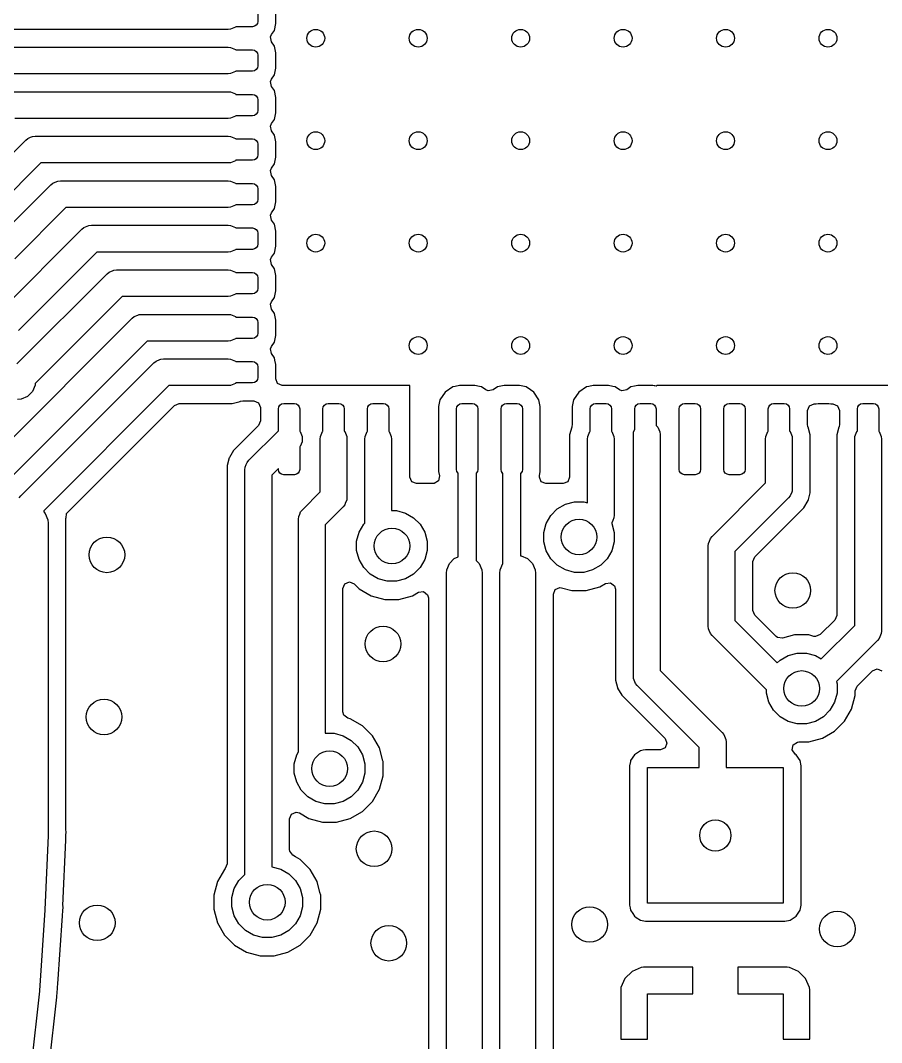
# Model space of a CAD drawing. Extents: x 2.36 to 5.14, y -5.39 to -2.61.
# Drawn here: x 3.3831 to 3.7636, y -4.4439 to -3.9921 of the extents above; entities that cross this region are included whole.
import ezdxf

# ---------------------------------------------------------------- set-up
doc = ezdxf.new("R2010")
doc.units = 0
doc.header["$MEASUREMENT"] = 0
doc.layers.add('BLACK', color=7, linetype='CONTINUOUS')

msp = doc.modelspace()

# ---------------------------------------------------------------- linework, layer by layer
at = {"layer": 'BLACK', "linetype": 'CONTINUOUS'}
for p, q in [((3.48798, -3.9878), (3.48798, -3.99252)), ((3.49588, -3.99353), (3.49588, -3.98679)), ((3.4878, -3.99342), (3.48729, -3.99419)), ((3.48798, -3.99252), (3.4878, -3.99342)), ((3.49528, -3.99652), (3.49588, -3.99353)), ((3.4748, -3.99606), (3.36717, -3.99606)), ((3.47596, -3.99595), (3.4748, -3.99606)), ((3.47808, -3.99507), (3.47596, -3.99595)), ((3.47827, -3.99488), (3.47808, -3.99507)), ((3.48562, -3.99488), (3.47827, -3.99488)), ((3.48653, -3.9947), (3.48562, -3.99488)), ((3.48729, -3.99419), (3.48653, -3.9947)), ((3.49404, -3.99838), (3.49528, -3.99652)), ((3.49361, -3.99943), (3.49404, -3.99838)), ((3.49404, -4.00162), (3.49361, -3.99943)), ((3.49528, -4.00348), (3.49404, -4.00162)), ((3.36716, -4.00394), (3.4748, -4.00394)), ((3.4748, -4.00394), (3.47596, -4.00405)), ((3.47596, -4.00405), (3.47808, -4.00493)), ((3.47808, -4.00493), (3.47827, -4.00512)), ((3.47827, -4.00512), (3.48562, -4.00512)), ((3.48562, -4.00512), (3.48653, -4.0053)), ((3.48653, -4.0053), (3.48729, -4.00581)), ((3.48729, -4.00581), (3.4878, -4.00658)), ((3.4878, -4.00658), (3.48798, -4.00748)), ((3.49588, -4.00647), (3.49528, -4.00348)), ((3.49588, -4.01321), (3.49588, -4.00647)), ((3.48798, -4.00748), (3.48798, -4.0122)), ((3.4748, -4.01575), (3.3696, -4.01575)), ((3.47596, -4.01563), (3.4748, -4.01575)), ((3.47808, -4.01475), (3.47596, -4.01563)), ((3.47827, -4.01457), (3.47808, -4.01475)), ((3.48562, -4.01457), (3.47827, -4.01457)), ((3.48653, -4.01439), (3.48562, -4.01457)), ((3.48729, -4.01388), (3.48653, -4.01439)), ((3.4878, -4.01311), (3.48729, -4.01388)), ((3.48798, -4.0122), (3.4878, -4.01311)), ((3.49404, -4.01807), (3.49528, -4.01621)), ((3.49528, -4.01621), (3.49588, -4.01321)), ((3.49361, -4.01912), (3.49404, -4.01807)), ((3.49404, -4.0213), (3.49361, -4.01912)), ((3.3781, -4.02362), (3.4748, -4.02362)), ((3.4748, -4.02362), (3.47596, -4.02374)), ((3.47596, -4.02374), (3.47808, -4.02462)), ((3.47808, -4.02462), (3.47827, -4.0248)), ((3.47827, -4.0248), (3.48562, -4.0248)), ((3.48562, -4.0248), (3.48653, -4.02498)), ((3.48653, -4.02498), (3.48729, -4.0255)), ((3.49528, -4.02316), (3.49404, -4.0213)), ((3.49588, -4.02616), (3.49528, -4.02316)), ((3.48729, -4.0255), (3.4878, -4.02626)), ((3.4878, -4.02626), (3.48798, -4.02717)), ((3.48798, -4.02717), (3.48798, -4.03189)), ((3.49588, -4.0329), (3.49588, -4.02616)), ((3.47808, -4.03444), (3.47596, -4.03532)), ((3.47827, -4.03425), (3.47808, -4.03444)), ((3.48562, -4.03425), (3.47827, -4.03425)), ((3.48653, -4.03407), (3.48562, -4.03425)), ((3.48729, -4.03356), (3.48653, -4.03407)), ((3.4878, -4.03279), (3.48729, -4.03356)), ((3.48798, -4.03189), (3.4878, -4.03279)), ((3.49528, -4.03589), (3.49588, -4.0329)), ((3.4748, -4.03543), (3.38054, -4.03543)), ((3.47596, -4.03532), (3.4748, -4.03543)), ((3.49361, -4.0388), (3.49404, -4.03775)), ((3.49404, -4.04099), (3.49361, -4.0388)), ((3.49404, -4.03775), (3.49528, -4.03589)), ((3.38755, -4.04379), (3.38844, -4.04342)), ((3.38844, -4.04342), (3.38959, -4.04331)), ((3.38959, -4.04331), (3.4748, -4.04331)), ((3.4748, -4.04331), (3.47596, -4.04342)), ((3.47596, -4.04342), (3.47808, -4.0443)), ((3.49528, -4.04285), (3.49404, -4.04099)), ((3.49588, -4.04584), (3.49528, -4.04285)), ((3.36513, -4.06531), (3.38541, -4.04504)), ((3.38541, -4.04504), (3.38631, -4.0443)), ((3.38631, -4.0443), (3.38755, -4.04379)), ((3.47808, -4.0443), (3.47827, -4.04449)), ((3.47827, -4.04449), (3.48562, -4.04449)), ((3.48562, -4.04449), (3.48653, -4.04467)), ((3.48653, -4.04467), (3.48729, -4.04518)), ((3.48729, -4.04518), (3.4878, -4.04595)), ((3.4878, -4.04595), (3.48798, -4.04685)), ((3.48798, -4.04685), (3.48798, -4.05157)), ((3.49588, -4.05258), (3.49588, -4.04584)), ((3.4878, -4.05248), (3.48729, -4.05325)), ((3.48798, -4.05157), (3.4878, -4.05248)), ((3.39203, -4.05512), (3.37333, -4.07382)), ((3.4748, -4.05512), (3.39203, -4.05512)), ((3.47596, -4.055), (3.4748, -4.05512)), ((3.47808, -4.05412), (3.47596, -4.055)), ((3.47827, -4.05394), (3.47808, -4.05412)), ((3.48562, -4.05394), (3.47827, -4.05394)), ((3.48653, -4.05376), (3.48562, -4.05394)), ((3.48729, -4.05325), (3.48653, -4.05376)), ((3.49404, -4.05744), (3.49528, -4.05558)), ((3.49528, -4.05558), (3.49588, -4.05258)), ((3.49361, -4.05849), (3.49404, -4.05744)), ((3.49404, -4.06067), (3.49361, -4.05849)), ((3.49528, -4.06253), (3.49404, -4.06067)), ((3.37231, -4.08894), (3.39653, -4.06472)), ((3.39653, -4.06472), (3.39742, -4.06399)), ((3.39742, -4.06399), (3.39914, -4.06327)), ((3.39914, -4.06327), (3.39955, -4.06311)), ((3.39955, -4.06311), (3.4007, -4.06299)), ((3.4007, -4.06299), (3.4748, -4.06299)), ((3.4748, -4.06299), (3.47596, -4.06311)), ((3.47596, -4.06311), (3.47808, -4.06399)), ((3.47808, -4.06399), (3.47827, -4.06417)), ((3.47827, -4.06417), (3.48562, -4.06417)), ((3.48562, -4.06417), (3.48653, -4.06435)), ((3.48653, -4.06435), (3.48729, -4.06487)), ((3.48729, -4.06487), (3.4878, -4.06563)), ((3.4878, -4.06563), (3.48798, -4.06654)), ((3.49588, -4.06553), (3.49528, -4.06253)), ((3.49588, -4.07227), (3.49588, -4.06553)), ((3.48798, -4.06654), (3.48798, -4.07126)), ((3.40315, -4.0748), (3.38051, -4.09744)), ((3.4748, -4.0748), (3.40315, -4.0748)), ((3.47596, -4.07469), (3.4748, -4.0748)), ((3.47808, -4.07381), (3.47596, -4.07469)), ((3.47827, -4.07362), (3.47808, -4.07381)), ((3.48562, -4.07362), (3.47827, -4.07362)), ((3.48653, -4.07344), (3.48562, -4.07362)), ((3.48729, -4.07293), (3.48653, -4.07344)), ((3.4878, -4.07216), (3.48729, -4.07293)), ((3.48798, -4.07126), (3.4878, -4.07216)), ((3.49528, -4.07526), (3.49588, -4.07227)), ((3.49361, -4.07817), (3.49404, -4.07712)), ((3.49404, -4.08036), (3.49361, -4.07817)), ((3.49404, -4.07712), (3.49528, -4.07526)), ((3.41024, -4.08441), (3.41114, -4.08367)), ((3.41114, -4.08367), (3.41247, -4.08312)), ((3.41247, -4.08312), (3.41327, -4.08279)), ((3.41327, -4.08279), (3.41442, -4.08268)), ((3.41442, -4.08268), (3.4748, -4.08268)), ((3.4748, -4.08268), (3.47596, -4.08279)), ((3.47596, -4.08279), (3.47808, -4.08367)), ((3.47808, -4.08367), (3.47827, -4.08386)), ((3.47827, -4.08386), (3.48562, -4.08386)), ((3.48562, -4.08386), (3.48653, -4.08404)), ((3.48653, -4.08404), (3.48729, -4.08455)), ((3.49528, -4.08222), (3.49404, -4.08036)), ((3.49588, -4.08521), (3.49528, -4.08222)), ((3.37433, -4.12031), (3.41024, -4.08441)), ((3.48729, -4.08455), (3.4878, -4.08532)), ((3.4878, -4.08532), (3.48798, -4.08622)), ((3.48798, -4.08622), (3.48798, -4.09094)), ((3.49588, -4.09195), (3.49588, -4.08521)), ((3.48653, -4.09313), (3.48562, -4.09331)), ((3.48729, -4.09262), (3.48653, -4.09313)), ((3.4878, -4.09185), (3.48729, -4.09262)), ((3.48798, -4.09094), (3.4878, -4.09185)), ((3.49528, -4.09495), (3.49588, -4.09195)), ((3.41686, -4.09449), (3.38213, -4.12922)), ((3.4748, -4.09449), (3.41686, -4.09449)), ((3.47596, -4.09437), (3.4748, -4.09449)), ((3.47808, -4.09349), (3.47596, -4.09437)), ((3.47827, -4.09331), (3.47808, -4.09349)), ((3.48562, -4.09331), (3.47827, -4.09331)), ((3.49361, -4.09786), (3.49404, -4.09681)), ((3.49404, -4.09681), (3.49528, -4.09495)), ((3.49404, -4.10004), (3.49361, -4.09786)), ((3.49528, -4.1019), (3.49404, -4.10004)), ((3.49588, -4.1049), (3.49528, -4.1019)), ((3.38151, -4.14394), (3.42136, -4.10409)), ((3.42136, -4.10409), (3.42225, -4.10336)), ((3.42225, -4.10336), (3.42407, -4.1026)), ((3.42407, -4.1026), (3.42438, -4.10248)), ((3.42438, -4.10248), (3.42553, -4.10236)), ((3.42553, -4.10236), (3.4748, -4.10236)), ((3.4748, -4.10236), (3.47596, -4.10248)), ((3.47596, -4.10248), (3.47808, -4.10336)), ((3.47808, -4.10336), (3.47827, -4.10354)), ((3.47827, -4.10354), (3.48562, -4.10354)), ((3.48562, -4.10354), (3.48653, -4.10372)), ((3.48653, -4.10372), (3.48729, -4.10424)), ((3.48729, -4.10424), (3.4878, -4.105)), ((3.4878, -4.105), (3.48798, -4.10591)), ((3.48798, -4.10591), (3.48798, -4.11063)), ((3.49588, -4.11164), (3.49588, -4.1049)), ((3.48798, -4.11063), (3.4878, -4.11153)), ((3.42798, -4.11417), (3.38951, -4.15264)), ((3.4748, -4.11417), (3.42798, -4.11417)), ((3.47596, -4.11406), (3.4748, -4.11417)), ((3.47808, -4.11318), (3.47596, -4.11406)), ((3.47827, -4.11299), (3.47808, -4.11318)), ((3.48562, -4.11299), (3.47827, -4.11299)), ((3.48653, -4.11281), (3.48562, -4.11299)), ((3.48729, -4.1123), (3.48653, -4.11281)), ((3.4878, -4.11153), (3.48729, -4.1123)), ((3.49404, -4.11649), (3.49528, -4.11463)), ((3.49528, -4.11463), (3.49588, -4.11164)), ((3.49361, -4.11754), (3.49404, -4.11649)), ((3.49404, -4.11973), (3.49361, -4.11754)), ((3.49528, -4.12159), (3.49404, -4.11973)), ((3.35961, -4.19664), (3.43247, -4.12378)), ((3.43247, -4.12378), (3.43337, -4.12304)), ((3.43337, -4.12304), (3.43492, -4.1224)), ((3.43492, -4.1224), (3.4355, -4.12216)), ((3.4355, -4.12216), (3.43665, -4.12205)), ((3.43665, -4.12205), (3.4748, -4.12205)), ((3.4748, -4.12205), (3.47596, -4.12216)), ((3.47596, -4.12216), (3.47808, -4.12304)), ((3.47808, -4.12304), (3.47827, -4.12323)), ((3.47827, -4.12323), (3.48562, -4.12323)), ((3.48562, -4.12323), (3.48653, -4.12341)), ((3.48653, -4.12341), (3.48729, -4.12392)), ((3.48729, -4.12392), (3.4878, -4.12469)), ((3.4878, -4.12469), (3.48798, -4.12559)), ((3.49588, -4.12458), (3.49528, -4.12159)), ((3.49588, -4.13132), (3.49588, -4.12458)), ((3.48798, -4.12559), (3.48798, -4.13031)), ((3.43909, -4.13386), (3.36969, -4.20326)), ((3.4748, -4.13386), (3.43909, -4.13386)), ((3.47596, -4.13374), (3.4748, -4.13386)), ((3.47808, -4.13286), (3.47596, -4.13374)), ((3.47827, -4.13268), (3.47808, -4.13286)), ((3.48562, -4.13268), (3.47827, -4.13268)), ((3.48653, -4.1325), (3.48562, -4.13268)), ((3.48729, -4.13199), (3.48653, -4.1325)), ((3.4878, -4.13122), (3.48729, -4.13199)), ((3.48798, -4.13031), (3.4878, -4.13122)), ((3.49528, -4.13432), (3.49588, -4.13132)), ((3.49361, -4.13723), (3.49404, -4.13618)), ((3.49404, -4.13941), (3.49361, -4.13723)), ((3.49404, -4.13618), (3.49528, -4.13432)), ((3.44208, -4.14346), (3.44298, -4.14273)), ((3.44298, -4.14273), (3.44469, -4.14202)), ((3.44469, -4.14202), (3.44511, -4.14185)), ((3.44511, -4.14185), (3.44626, -4.14173)), ((3.44626, -4.14173), (3.4748, -4.14173)), ((3.4748, -4.14173), (3.47596, -4.14185)), ((3.47596, -4.14185), (3.47808, -4.14273)), ((3.47808, -4.14273), (3.47827, -4.14291)), ((3.47827, -4.14291), (3.48562, -4.14291)), ((3.48562, -4.14291), (3.48653, -4.14309)), ((3.49528, -4.14127), (3.49404, -4.13941)), ((3.49549, -4.14231), (3.49528, -4.14127)), ((3.49588, -4.14427), (3.49549, -4.14231)), ((3.38324, -4.20231), (3.44208, -4.14346)), ((3.48653, -4.14309), (3.48729, -4.14361)), ((3.48729, -4.14361), (3.4878, -4.14437)), ((3.4878, -4.14437), (3.48798, -4.14528)), ((3.48798, -4.14528), (3.48798, -4.15)), ((3.49588, -4.15061), (3.49588, -4.14427)), ((3.48729, -4.15167), (3.48653, -4.15218)), ((3.4878, -4.1509), (3.48729, -4.15167)), ((3.48798, -4.15), (3.4878, -4.1509)), ((3.49673, -4.15267), (3.49588, -4.15061)), ((3.38834, -4.15619), (3.38616, -4.15836)), ((3.38951, -4.15335), (3.38834, -4.15619)), ((3.38951, -4.15264), (3.38951, -4.15335)), ((3.44871, -4.15354), (3.39332, -4.20893)), ((3.4748, -4.15354), (3.44871, -4.15354)), ((3.47596, -4.15343), (3.4748, -4.15354)), ((3.47808, -4.15255), (3.47596, -4.15343)), ((3.47827, -4.15236), (3.47808, -4.15255)), ((3.48562, -4.15236), (3.47827, -4.15236)), ((3.48653, -4.15218), (3.48562, -4.15236)), ((3.49879, -4.15352), (3.49673, -4.15267)), ((3.50514, -4.15352), (3.49879, -4.15352)), ((3.50519, -4.15353), (3.50514, -4.15352)), ((3.50514, -4.15352), (3.50514, -4.15352)), ((3.50548, -4.15354), (3.50519, -4.15353)), ((3.51773, -4.15354), (3.50548, -4.15354)), ((3.51802, -4.15353), (3.51773, -4.15354)), ((3.51808, -4.15352), (3.51802, -4.15353)), ((3.52482, -4.15352), (3.51808, -4.15352)), ((3.51808, -4.15352), (3.51808, -4.15352)), ((3.52488, -4.15353), (3.52482, -4.15352)), ((3.52482, -4.15352), (3.52482, -4.15352)), ((3.52516, -4.15354), (3.52488, -4.15353)), ((3.53742, -4.15354), (3.52516, -4.15354)), ((3.5377, -4.15353), (3.53742, -4.15354)), ((3.53776, -4.15352), (3.5377, -4.15353)), ((3.54451, -4.15352), (3.53776, -4.15352)), ((3.53776, -4.15352), (3.53776, -4.15352)), ((3.54456, -4.15353), (3.54451, -4.15352)), ((3.54451, -4.15352), (3.54451, -4.15352)), ((3.54485, -4.15354), (3.54456, -4.15353)), ((3.55512, -4.15354), (3.54485, -4.15354)), ((3.55512, -4.19394), (3.55512, -4.15354)), ((3.57075, -4.15639), (3.56848, -4.15978)), ((3.57414, -4.15412), (3.57075, -4.15639)), ((3.57075, -4.15639), (3.57075, -4.15639)), ((3.57514, -4.15392), (3.57414, -4.15412)), ((3.57713, -4.15352), (3.57514, -4.15392)), ((3.58388, -4.15352), (3.57713, -4.15352)), ((3.58587, -4.15392), (3.58388, -4.15352)), ((3.58687, -4.15412), (3.58587, -4.15392)), ((3.58873, -4.15536), (3.58687, -4.15412)), ((3.58978, -4.1558), (3.58873, -4.15536)), ((3.59197, -4.15536), (3.58978, -4.1558)), ((3.59383, -4.15412), (3.59197, -4.15536)), ((3.59532, -4.15382), (3.59383, -4.15412)), ((3.59682, -4.15352), (3.59532, -4.15382)), ((3.60356, -4.15352), (3.59682, -4.15352)), ((3.60655, -4.15412), (3.60356, -4.15352)), ((3.60841, -4.15536), (3.60655, -4.15412)), ((3.60995, -4.15639), (3.60841, -4.15536)), ((3.61221, -4.15978), (3.60995, -4.15639)), ((3.6298, -4.15639), (3.62754, -4.15978)), ((3.6332, -4.15412), (3.6298, -4.15639)), ((3.6298, -4.15639), (3.6298, -4.15639)), ((3.63419, -4.15392), (3.6332, -4.15412)), ((3.63619, -4.15352), (3.63419, -4.15392)), ((3.64293, -4.15352), (3.63619, -4.15352)), ((3.64493, -4.15392), (3.64293, -4.15352)), ((3.64592, -4.15412), (3.64493, -4.15392)), ((3.64778, -4.15536), (3.64592, -4.15412)), ((3.64883, -4.1558), (3.64778, -4.15536)), ((3.65102, -4.15536), (3.64883, -4.1558)), ((3.65288, -4.15412), (3.65102, -4.15536)), ((3.65438, -4.15382), (3.65288, -4.15412)), ((3.65587, -4.15352), (3.65438, -4.15382)), ((3.66262, -4.15352), (3.65587, -4.15352)), ((3.66316, -4.15363), (3.66262, -4.15352)), ((3.66339, -4.15368), (3.66316, -4.15363)), ((3.66396, -4.15373), (3.66339, -4.15368)), ((3.66442, -4.15354), (3.66396, -4.15373)), ((3.67521, -4.15354), (3.66442, -4.15354)), ((3.6755, -4.15353), (3.67521, -4.15354)), ((3.67556, -4.15352), (3.6755, -4.15353)), ((3.6823, -4.15352), (3.67556, -4.15352)), ((3.67556, -4.15352), (3.67556, -4.15352)), ((3.68236, -4.15353), (3.6823, -4.15352)), ((3.6823, -4.15352), (3.6823, -4.15352)), ((3.68264, -4.15354), (3.68236, -4.15353)), ((3.6949, -4.15354), (3.68264, -4.15354)), ((3.69518, -4.15353), (3.6949, -4.15354)), ((3.69524, -4.15352), (3.69518, -4.15353)), ((3.70199, -4.15352), (3.69524, -4.15352)), ((3.69524, -4.15352), (3.69524, -4.15352)), ((3.70204, -4.15353), (3.70199, -4.15352)), ((3.70199, -4.15352), (3.70199, -4.15352)), ((3.70233, -4.15354), (3.70204, -4.15353)), ((3.71458, -4.15354), (3.70233, -4.15354)), ((3.71487, -4.15353), (3.71458, -4.15354)), ((3.71493, -4.15352), (3.71487, -4.15353)), ((3.72167, -4.15352), (3.71493, -4.15352)), ((3.71493, -4.15352), (3.71493, -4.15352)), ((3.72173, -4.15353), (3.72167, -4.15352)), ((3.72167, -4.15352), (3.72167, -4.15352)), ((3.72201, -4.15354), (3.72173, -4.15353)), ((3.73427, -4.15354), (3.72201, -4.15354)), ((3.73455, -4.15353), (3.73427, -4.15354)), ((3.73461, -4.15352), (3.73455, -4.15353)), ((3.74136, -4.15352), (3.73461, -4.15352)), ((3.73461, -4.15352), (3.73461, -4.15352)), ((3.74141, -4.15353), (3.74136, -4.15352)), ((3.74136, -4.15352), (3.74136, -4.15352)), ((3.7417, -4.15354), (3.74141, -4.15353)), ((3.75395, -4.15354), (3.7417, -4.15354)), ((3.75424, -4.15353), (3.75395, -4.15354)), ((3.7543, -4.15352), (3.75424, -4.15353)), ((3.76104, -4.15352), (3.7543, -4.15352)), ((3.7543, -4.15352), (3.7543, -4.15352)), ((3.7611, -4.15353), (3.76104, -4.15352)), ((3.76104, -4.15352), (3.76104, -4.15352)), ((3.76138, -4.15354), (3.7611, -4.15353)), ((3.77364, -4.15354), (3.76138, -4.15354)), ((3.38333, -4.15953), (3.38179, -4.15969)), ((3.38616, -4.15836), (3.38333, -4.15953)), ((3.47662, -4.16144), (3.48013, -4.1605)), ((3.48013, -4.1605), (3.48018, -4.16048)), ((3.48013, -4.1605), (3.48013, -4.1605)), ((3.48018, -4.16048), (3.48027, -4.16046)), ((3.48027, -4.16046), (3.48031, -4.16045)), ((3.48031, -4.16045), (3.48129, -4.16026)), ((3.48031, -4.16045), (3.48031, -4.16045)), ((3.48129, -4.16026), (3.48623, -4.16026)), ((3.48623, -4.16026), (3.48829, -4.16111)), ((3.56848, -4.15978), (3.56789, -4.16277)), ((3.61281, -4.16277), (3.61221, -4.15978)), ((3.62754, -4.15978), (3.62694, -4.16277)), ((3.40393, -4.20948), (3.45112, -4.16229)), ((3.45112, -4.16229), (3.45318, -4.16144)), ((3.45318, -4.16144), (3.47662, -4.16144)), ((3.47662, -4.16144), (3.47662, -4.16144)), ((3.48829, -4.16111), (3.48915, -4.16317)), ((3.48915, -4.16317), (3.48915, -4.16906)), ((3.49704, -4.16378), (3.49722, -4.16288)), ((3.49704, -4.17354), (3.49704, -4.16378)), ((3.49722, -4.16288), (3.49773, -4.16211)), ((3.49773, -4.16211), (3.4985, -4.1616)), ((3.4985, -4.1616), (3.4994, -4.16142)), ((3.4994, -4.16142), (3.50413, -4.16142)), ((3.50413, -4.16142), (3.50503, -4.1616)), ((3.50503, -4.1616), (3.5058, -4.16211)), ((3.5058, -4.16211), (3.50631, -4.16288)), ((3.50631, -4.16288), (3.50649, -4.16378)), ((3.50649, -4.16378), (3.50649, -4.1737)), ((3.51672, -4.16378), (3.5169, -4.16288)), ((3.51672, -4.1737), (3.51672, -4.16378)), ((3.5169, -4.16288), (3.51742, -4.16211)), ((3.51742, -4.16211), (3.51818, -4.1616)), ((3.51818, -4.1616), (3.51909, -4.16142)), ((3.51909, -4.16142), (3.52381, -4.16142)), ((3.52381, -4.16142), (3.52472, -4.1616)), ((3.52472, -4.1616), (3.52548, -4.16211)), ((3.52548, -4.16211), (3.52599, -4.16288)), ((3.52599, -4.16288), (3.52617, -4.16378)), ((3.52617, -4.16378), (3.52617, -4.1737)), ((3.53641, -4.16378), (3.53659, -4.16288)), ((3.53641, -4.1737), (3.53641, -4.16378)), ((3.53659, -4.16288), (3.5371, -4.16211)), ((3.5371, -4.16211), (3.53787, -4.1616)), ((3.53787, -4.1616), (3.53877, -4.16142)), ((3.53877, -4.16142), (3.5435, -4.16142)), ((3.5435, -4.16142), (3.5444, -4.1616)), ((3.5444, -4.1616), (3.54517, -4.16211)), ((3.54517, -4.16211), (3.54568, -4.16288)), ((3.54568, -4.16288), (3.54586, -4.16378)), ((3.54586, -4.16378), (3.54586, -4.1737)), ((3.56789, -4.16277), (3.56789, -4.19156)), ((3.57578, -4.16378), (3.57596, -4.16288)), ((3.57578, -4.19055), (3.57578, -4.16378)), ((3.57596, -4.16288), (3.57647, -4.16211)), ((3.57647, -4.16211), (3.57724, -4.1616)), ((3.57724, -4.1616), (3.57814, -4.16142)), ((3.57814, -4.16142), (3.58287, -4.16142)), ((3.58287, -4.16142), (3.58377, -4.1616)), ((3.58377, -4.1616), (3.58454, -4.16211)), ((3.58454, -4.16211), (3.58505, -4.16288)), ((3.58505, -4.16288), (3.58523, -4.16378)), ((3.58523, -4.16378), (3.58523, -4.19055)), ((3.59546, -4.16378), (3.59564, -4.16288)), ((3.59546, -4.19055), (3.59546, -4.16378)), ((3.59564, -4.16288), (3.59616, -4.16211)), ((3.59616, -4.16211), (3.59692, -4.1616)), ((3.59692, -4.1616), (3.59783, -4.16142)), ((3.59783, -4.16142), (3.60255, -4.16142)), ((3.60255, -4.16142), (3.60346, -4.1616)), ((3.60346, -4.1616), (3.60422, -4.16211)), ((3.60422, -4.16211), (3.60473, -4.16288)), ((3.60473, -4.16288), (3.60491, -4.16378)), ((3.60491, -4.16378), (3.60491, -4.19055)), ((3.61281, -4.19156), (3.61281, -4.16277)), ((3.61281, -4.16277), (3.61281, -4.16277)), ((3.62694, -4.16277), (3.62694, -4.17068)), ((3.63483, -4.16378), (3.63501, -4.16288)), ((3.63483, -4.1737), (3.63483, -4.16378)), ((3.63501, -4.16288), (3.63553, -4.16211)), ((3.63553, -4.16211), (3.63629, -4.1616)), ((3.63629, -4.1616), (3.6372, -4.16142)), ((3.6372, -4.16142), (3.64192, -4.16142)), ((3.64192, -4.16142), (3.64283, -4.1616)), ((3.64283, -4.1616), (3.64359, -4.16211)), ((3.64359, -4.16211), (3.6441, -4.16288)), ((3.6441, -4.16288), (3.64428, -4.16378)), ((3.64428, -4.16378), (3.64428, -4.1737)), ((3.65452, -4.16378), (3.6547, -4.16288)), ((3.65452, -4.17291), (3.65452, -4.16378)), ((3.6547, -4.16288), (3.65521, -4.16211)), ((3.65521, -4.16211), (3.65598, -4.1616)), ((3.65598, -4.1616), (3.65688, -4.16142)), ((3.65688, -4.16142), (3.66161, -4.16142)), ((3.66161, -4.16142), (3.66251, -4.1616)), ((3.66251, -4.1616), (3.66328, -4.16211)), ((3.66328, -4.16211), (3.66379, -4.16288)), ((3.66379, -4.16288), (3.66397, -4.16378)), ((3.66397, -4.16378), (3.66397, -4.17113)), ((3.6742, -4.16378), (3.67438, -4.16288)), ((3.6742, -4.19055), (3.6742, -4.16378)), ((3.67438, -4.16288), (3.6749, -4.16211)), ((3.6749, -4.16211), (3.67566, -4.1616)), ((3.67566, -4.1616), (3.67657, -4.16142)), ((3.67657, -4.16142), (3.68129, -4.16142)), ((3.68129, -4.16142), (3.6822, -4.1616)), ((3.6822, -4.1616), (3.68296, -4.16211)), ((3.68296, -4.16211), (3.68347, -4.16288)), ((3.68347, -4.16288), (3.68365, -4.16378)), ((3.68365, -4.16378), (3.68365, -4.19055)), ((3.69389, -4.16378), (3.69407, -4.16288)), ((3.69389, -4.19055), (3.69389, -4.16378)), ((3.69407, -4.16288), (3.69458, -4.16211)), ((3.69458, -4.16211), (3.69535, -4.1616)), ((3.69535, -4.1616), (3.69625, -4.16142)), ((3.69625, -4.16142), (3.70098, -4.16142)), ((3.70098, -4.16142), (3.70188, -4.1616)), ((3.70188, -4.1616), (3.70265, -4.16211)), ((3.70265, -4.16211), (3.70316, -4.16288)), ((3.70316, -4.16288), (3.70334, -4.16378)), ((3.70334, -4.16378), (3.70334, -4.19055)), ((3.71357, -4.16378), (3.71375, -4.16288)), ((3.71357, -4.1737), (3.71357, -4.16378)), ((3.71375, -4.16288), (3.71427, -4.16211)), ((3.71427, -4.16211), (3.71503, -4.1616)), ((3.71503, -4.1616), (3.71594, -4.16142)), ((3.71594, -4.16142), (3.72066, -4.16142)), ((3.72066, -4.16142), (3.72157, -4.1616)), ((3.72157, -4.1616), (3.72233, -4.16211)), ((3.72233, -4.16211), (3.72284, -4.16288)), ((3.72284, -4.16288), (3.72302, -4.16378)), ((3.72302, -4.16378), (3.72302, -4.1737)), ((3.73092, -4.16455), (3.73177, -4.16249)), ((3.73092, -4.17068), (3.73092, -4.16455)), ((3.73177, -4.16249), (3.73383, -4.16163)), ((3.73383, -4.16163), (3.73427, -4.16163)), ((3.73427, -4.16163), (3.73467, -4.16162)), ((3.73427, -4.16163), (3.73427, -4.16163)), ((3.73467, -4.16162), (3.73468, -4.16162)), ((3.73468, -4.16162), (3.73472, -4.1616)), ((3.73472, -4.1616), (3.73562, -4.16142)), ((3.73562, -4.16142), (3.74035, -4.16142)), ((3.74035, -4.16142), (3.74125, -4.1616)), ((3.74125, -4.1616), (3.74129, -4.16162)), ((3.74129, -4.16162), (3.7413, -4.16162)), ((3.7413, -4.16162), (3.7417, -4.16163)), ((3.7417, -4.16163), (3.74214, -4.16163)), ((3.74214, -4.16163), (3.7442, -4.16249)), ((3.7442, -4.16249), (3.74505, -4.16455)), ((3.74505, -4.16455), (3.74505, -4.17068)), ((3.75294, -4.16378), (3.75312, -4.16288)), ((3.75294, -4.1737), (3.75294, -4.16378)), ((3.75312, -4.16288), (3.75364, -4.16211)), ((3.75364, -4.16211), (3.7544, -4.1616)), ((3.7544, -4.1616), (3.75531, -4.16142)), ((3.75531, -4.16142), (3.76003, -4.16142)), ((3.76003, -4.16142), (3.76094, -4.1616)), ((3.76094, -4.1616), (3.7617, -4.16211)), ((3.7617, -4.16211), (3.76221, -4.16288)), ((3.76221, -4.16288), (3.76239, -4.16378)), ((3.76239, -4.16378), (3.76239, -4.1737)), ((3.48915, -4.16906), (3.48829, -4.17112)), ((3.48829, -4.17112), (3.47715, -4.18227)), ((3.48401, -4.18656), (3.49704, -4.17354)), ((3.50649, -4.1737), (3.50667, -4.17388)), ((3.50667, -4.17388), (3.50756, -4.17601)), ((3.51566, -4.17601), (3.51654, -4.17388)), ((3.51654, -4.17388), (3.51672, -4.1737)), ((3.52617, -4.1737), (3.52636, -4.17388)), ((3.52636, -4.17388), (3.52724, -4.17601)), ((3.53534, -4.17601), (3.53622, -4.17388)), ((3.53622, -4.17388), (3.53641, -4.1737)), ((3.54586, -4.1737), (3.54604, -4.17388)), ((3.54604, -4.17388), (3.54693, -4.17601)), ((3.6267, -4.17184), (3.62576, -4.17535)), ((3.62672, -4.17179), (3.6267, -4.17184)), ((3.62674, -4.1717), (3.62672, -4.17179)), ((3.62675, -4.17165), (3.62674, -4.1717)), ((3.62694, -4.17068), (3.62675, -4.17165)), ((3.62675, -4.17165), (3.62675, -4.17165)), ((3.63377, -4.17601), (3.63465, -4.17388)), ((3.63465, -4.17388), (3.63483, -4.1737)), ((3.64428, -4.1737), (3.64447, -4.17388)), ((3.64447, -4.17388), (3.64535, -4.17601)), ((3.65394, -4.1752), (3.65405, -4.17404)), ((3.65405, -4.17404), (3.65452, -4.17291)), ((3.66397, -4.17113), (3.66475, -4.17192)), ((3.66475, -4.17192), (3.66563, -4.17404)), ((3.66563, -4.17404), (3.66575, -4.1752)), ((3.71251, -4.17601), (3.71339, -4.17388)), ((3.71339, -4.17388), (3.71357, -4.1737)), ((3.72302, -4.1737), (3.72321, -4.17388)), ((3.72321, -4.17388), (3.72409, -4.17601)), ((3.73111, -4.17165), (3.73092, -4.17068)), ((3.73112, -4.1717), (3.73111, -4.17165)), ((3.73111, -4.17165), (3.73111, -4.17165)), ((3.73114, -4.17179), (3.73112, -4.1717)), ((3.73116, -4.17184), (3.73114, -4.17179)), ((3.73208, -4.17529), (3.73116, -4.17184)), ((3.73116, -4.17184), (3.73116, -4.17184)), ((3.74481, -4.17184), (3.74387, -4.17535)), ((3.74483, -4.17179), (3.74481, -4.17184)), ((3.74485, -4.1717), (3.74483, -4.17179)), ((3.74486, -4.17165), (3.74485, -4.1717)), ((3.74505, -4.17068), (3.74486, -4.17165)), ((3.74486, -4.17165), (3.74486, -4.17165)), ((3.75188, -4.17601), (3.75276, -4.17388)), ((3.75276, -4.17388), (3.75294, -4.1737)), ((3.76239, -4.1737), (3.76258, -4.17388)), ((3.76258, -4.17388), (3.76346, -4.17601)), ((3.50756, -4.17832), (3.50667, -4.18045)), ((3.50756, -4.17601), (3.50756, -4.17832)), ((3.51554, -4.17717), (3.51566, -4.17601)), ((3.51554, -4.20051), (3.51554, -4.17717)), ((3.52724, -4.17601), (3.52735, -4.17717)), ((3.52735, -4.17717), (3.52735, -4.20296)), ((3.53523, -4.17717), (3.53534, -4.17601)), ((3.53523, -4.21434), (3.53523, -4.17717)), ((3.54693, -4.17601), (3.54704, -4.17717)), ((3.54704, -4.17717), (3.54704, -4.2088)), ((3.62576, -4.17535), (3.62576, -4.19394)), ((3.63365, -4.17717), (3.63377, -4.17601)), ((3.63365, -4.20531), (3.63365, -4.17717)), ((3.64535, -4.17601), (3.64546, -4.17717)), ((3.64546, -4.17717), (3.64546, -4.2069)), ((3.65394, -4.28189), (3.65394, -4.1752)), ((3.66575, -4.1752), (3.66575, -4.27944)), ((3.71239, -4.17717), (3.71251, -4.17601)), ((3.71239, -4.19658), (3.71239, -4.17717)), ((3.72409, -4.17601), (3.7242, -4.17717)), ((3.7242, -4.17717), (3.7242, -4.19902)), ((3.7321, -4.17535), (3.73208, -4.17529)), ((3.73208, -4.17717), (3.7321, -4.17697)), ((3.73208, -4.20091), (3.73208, -4.17717)), ((3.7321, -4.17697), (3.7321, -4.17535)), ((3.7321, -4.17535), (3.7321, -4.17535)), ((3.74387, -4.17535), (3.74387, -4.17697)), ((3.74387, -4.17697), (3.74389, -4.17717)), ((3.74389, -4.17717), (3.74389, -4.2183)), ((3.75176, -4.17717), (3.75188, -4.17601)), ((3.75176, -4.2498), (3.75176, -4.17717)), ((3.76346, -4.17601), (3.76357, -4.17717)), ((3.76357, -4.17717), (3.76357, -4.2498)), ((3.47715, -4.18227), (3.47542, -4.18526)), ((3.50667, -4.18045), (3.50649, -4.18067)), ((3.50649, -4.18067), (3.50649, -4.19055)), ((3.47533, -4.18541), (3.47439, -4.18892)), ((3.47542, -4.18526), (3.47533, -4.18541)), ((3.47533, -4.18541), (3.47533, -4.18541)), ((3.47542, -4.18526), (3.47542, -4.18526)), ((3.48288, -4.18842), (3.48328, -4.18746)), ((3.48328, -4.18746), (3.48401, -4.18656)), ((3.47439, -4.18892), (3.47439, -4.36498)), ((3.48228, -4.19074), (3.4824, -4.18959)), ((3.48228, -4.36965), (3.48228, -4.19074)), ((3.4824, -4.18959), (3.48288, -4.18842)), ((3.49704, -4.19024), (3.49409, -4.19319)), ((3.49704, -4.19055), (3.49704, -4.19024)), ((3.49722, -4.19146), (3.49704, -4.19055)), ((3.49773, -4.19222), (3.49722, -4.19146)), ((3.4985, -4.19273), (3.49773, -4.19222)), ((3.5058, -4.19222), (3.50503, -4.19273)), ((3.50631, -4.19146), (3.5058, -4.19222)), ((3.50649, -4.19055), (3.50631, -4.19146)), ((3.56789, -4.19156), (3.56825, -4.19337)), ((3.57596, -4.19146), (3.57578, -4.19055)), ((3.57647, -4.19222), (3.57596, -4.19146)), ((3.57657, -4.19229), (3.57647, -4.19222)), ((3.57657, -4.22923), (3.57657, -4.19229)), ((3.58454, -4.19222), (3.58444, -4.19229)), ((3.58444, -4.19229), (3.58444, -4.23083)), ((3.58505, -4.19146), (3.58454, -4.19222)), ((3.58523, -4.19055), (3.58505, -4.19146)), ((3.59564, -4.19146), (3.59546, -4.19055)), ((3.59616, -4.19222), (3.59564, -4.19146)), ((3.59625, -4.19229), (3.59616, -4.19222)), ((3.59625, -4.23215), (3.59625, -4.19229)), ((3.60422, -4.19222), (3.60413, -4.19229)), ((3.60413, -4.19229), (3.60413, -4.22878)), ((3.60473, -4.19146), (3.60422, -4.19222)), ((3.60491, -4.19055), (3.60473, -4.19146)), ((3.61245, -4.19337), (3.61281, -4.19156)), ((3.67438, -4.19146), (3.6742, -4.19055)), ((3.6749, -4.19222), (3.67438, -4.19146)), ((3.67566, -4.19273), (3.6749, -4.19222)), ((3.68296, -4.19222), (3.6822, -4.19273)), ((3.68347, -4.19146), (3.68296, -4.19222)), ((3.68365, -4.19055), (3.68347, -4.19146)), ((3.69407, -4.19146), (3.69389, -4.19055)), ((3.69458, -4.19222), (3.69407, -4.19146)), ((3.69535, -4.19273), (3.69458, -4.19222)), ((3.70265, -4.19222), (3.70188, -4.19273)), ((3.70316, -4.19146), (3.70265, -4.19222)), ((3.70334, -4.19055), (3.70316, -4.19146)), ((3.49409, -4.19319), (3.49409, -4.36628)), ((3.4994, -4.19291), (3.4985, -4.19273)), ((3.50413, -4.19291), (3.4994, -4.19291)), ((3.50503, -4.19273), (3.50413, -4.19291)), ((3.55597, -4.196), (3.55512, -4.19394)), ((3.55803, -4.19685), (3.55597, -4.196)), ((3.56539, -4.19685), (3.55803, -4.19685)), ((3.56596, -4.19679), (3.56539, -4.19685)), ((3.56781, -4.19556), (3.56596, -4.19679)), ((3.56825, -4.19337), (3.56781, -4.19556)), ((3.61239, -4.19394), (3.61245, -4.19337)), ((3.61324, -4.196), (3.61239, -4.19394)), ((3.6153, -4.19685), (3.61324, -4.196)), ((3.62285, -4.19685), (3.6153, -4.19685)), ((3.62491, -4.196), (3.62285, -4.19685)), ((3.62576, -4.19394), (3.62491, -4.196)), ((3.67657, -4.19291), (3.67566, -4.19273)), ((3.68129, -4.19291), (3.67657, -4.19291)), ((3.6822, -4.19273), (3.68129, -4.19291)), ((3.68874, -4.22023), (3.71239, -4.19658)), ((3.69625, -4.19291), (3.69535, -4.19273)), ((3.70098, -4.19291), (3.69625, -4.19291)), ((3.70188, -4.19273), (3.70098, -4.19291)), ((3.50764, -4.20842), (3.51554, -4.20051)), ((3.72391, -4.20061), (3.72321, -4.2023)), ((3.72409, -4.20018), (3.72391, -4.20061)), ((3.7242, -4.19902), (3.72409, -4.20018)), ((3.73129, -4.20386), (3.73208, -4.20091)), ((3.3825, -4.20321), (3.38324, -4.20231)), ((3.52676, -4.20527), (3.52636, -4.20624)), ((3.52724, -4.20411), (3.52676, -4.20527)), ((3.52735, -4.20296), (3.52724, -4.20411)), ((3.62033, -4.20798), (3.62389, -4.20592)), ((3.62389, -4.20592), (3.62787, -4.20486)), ((3.62787, -4.20486), (3.63198, -4.20486)), ((3.63198, -4.20486), (3.63365, -4.20531)), ((3.72248, -4.2032), (3.69882, -4.22686)), ((3.72321, -4.2023), (3.72248, -4.2032)), ((3.72934, -4.2075), (3.73116, -4.20435)), ((3.73116, -4.20435), (3.73129, -4.20386)), ((3.39332, -4.20893), (3.39332, -4.20937)), ((3.39332, -4.20937), (3.39396, -4.21001)), ((3.39396, -4.21001), (3.39513, -4.21285)), ((3.4032, -4.21212), (3.40347, -4.21009)), ((3.40347, -4.21009), (3.40393, -4.20948)), ((3.50602, -4.21145), (3.5065, -4.21029)), ((3.5065, -4.21029), (3.5069, -4.20932)), ((3.5069, -4.20932), (3.50764, -4.20842)), ((3.52562, -4.20714), (3.51772, -4.21504)), ((3.52636, -4.20624), (3.52562, -4.20714)), ((3.54704, -4.2088), (3.5493, -4.2088)), ((3.5493, -4.2088), (3.55327, -4.20986)), ((3.55327, -4.20986), (3.55683, -4.21192)), ((3.61743, -4.21089), (3.62033, -4.20798)), ((3.64546, -4.2069), (3.64546, -4.21083)), ((3.71844, -4.2184), (3.72934, -4.2075)), ((3.39513, -4.21285), (3.39529, -4.21439)), ((3.39529, -4.21439), (3.39529, -4.29444)), ((3.40318, -4.21229), (3.40315, -4.21212)), ((3.40315, -4.21212), (3.4032, -4.21212)), ((3.40317, -4.2123), (3.40318, -4.21229)), ((3.40318, -4.21231), (3.40317, -4.2123)), ((3.40318, -4.35004), (3.40318, -4.21231)), ((3.40318, -4.21231), (3.40318, -4.21231)), ((3.50591, -4.2126), (3.50602, -4.21145)), ((3.50591, -4.31496), (3.50591, -4.2126)), ((3.51772, -4.21504), (3.51772, -4.30722)), ((3.53269, -4.21838), (3.53475, -4.21482)), ((3.53475, -4.21482), (3.53523, -4.21434)), ((3.55683, -4.21192), (3.55974, -4.21482)), ((3.55974, -4.21482), (3.56179, -4.21838)), ((3.61431, -4.21842), (3.61537, -4.21445)), ((3.61537, -4.21445), (3.61743, -4.21089)), ((3.64447, -4.21412), (3.64436, -4.21425)), ((3.64436, -4.21425), (3.64447, -4.21445)), ((3.64486, -4.21317), (3.64447, -4.21412)), ((3.64447, -4.21445), (3.64553, -4.21842)), ((3.64535, -4.21199), (3.64486, -4.21317)), ((3.64546, -4.21083), (3.64535, -4.21199)), ((3.53163, -4.22235), (3.53269, -4.21838)), ((3.56179, -4.21838), (3.56286, -4.22235)), ((3.61431, -4.22253), (3.61431, -4.21842)), ((3.64553, -4.21842), (3.64553, -4.22253)), ((3.70757, -4.22927), (3.71844, -4.2184)), ((3.74389, -4.2183), (3.74389, -4.23052)), ((3.53163, -4.22646), (3.53163, -4.22235)), ((3.56286, -4.22235), (3.56286, -4.22646)), ((3.61537, -4.2265), (3.61431, -4.22253)), ((3.64553, -4.22253), (3.64447, -4.2265)), ((3.68701, -4.22441), (3.68712, -4.22326)), ((3.68712, -4.22326), (3.68753, -4.22227)), ((3.68753, -4.22227), (3.688, -4.22113)), ((3.688, -4.22113), (3.68874, -4.22023)), ((3.53269, -4.23044), (3.53163, -4.22646)), ((3.56286, -4.22646), (3.56179, -4.23044)), ((3.61743, -4.23006), (3.61537, -4.2265)), ((3.64447, -4.2265), (3.64241, -4.23006)), ((3.68701, -4.25984), (3.68701, -4.22441)), ((3.69882, -4.22686), (3.69882, -4.2574)), ((3.53475, -4.234), (3.53269, -4.23044)), ((3.56179, -4.23044), (3.55974, -4.234)), ((3.57147, -4.23496), (3.57264, -4.23213)), ((3.57264, -4.23213), (3.57481, -4.22995)), ((3.57481, -4.22995), (3.57657, -4.22923)), ((3.58444, -4.23083), (3.58574, -4.23213)), ((3.58574, -4.23213), (3.58691, -4.23496)), ((3.59509, -4.23496), (3.59625, -4.23215)), ((3.60413, -4.22878), (3.60435, -4.22878)), ((3.60435, -4.22878), (3.60719, -4.22995)), ((3.60719, -4.22995), (3.60936, -4.23213)), ((3.60936, -4.23213), (3.61053, -4.23496)), ((3.62033, -4.23297), (3.61743, -4.23006)), ((3.62389, -4.23502), (3.62033, -4.23297)), ((3.63951, -4.23297), (3.63595, -4.23502)), ((3.64241, -4.23006), (3.63951, -4.23297)), ((3.70671, -4.23133), (3.70757, -4.22927)), ((3.70671, -4.25292), (3.70671, -4.23133)), ((3.74389, -4.23052), (3.74387, -4.23072)), ((3.74387, -4.23072), (3.74387, -4.25509)), ((3.53766, -4.2369), (3.53475, -4.234)), ((3.54122, -4.23896), (3.53766, -4.2369)), ((3.55683, -4.2369), (3.55327, -4.23896)), ((3.55974, -4.234), (3.55683, -4.2369)), ((3.57131, -4.2365), (3.57147, -4.23496)), ((3.57131, -4.4885), (3.57131, -4.2365)), ((3.58691, -4.23496), (3.58706, -4.2365)), ((3.58706, -4.2365), (3.58706, -4.48825)), ((3.59494, -4.2365), (3.59509, -4.23496)), ((3.59494, -4.487), (3.59494, -4.2365)), ((3.61053, -4.23496), (3.61069, -4.2365)), ((3.61069, -4.2365), (3.61069, -4.48672)), ((3.62787, -4.23609), (3.62389, -4.23502)), ((3.63198, -4.23609), (3.62787, -4.23609)), ((3.63595, -4.23502), (3.63198, -4.23609)), ((3.52561, -4.24324), (3.52646, -4.24118)), ((3.52646, -4.24118), (3.52852, -4.24033)), ((3.52852, -4.24033), (3.53058, -4.24118)), ((3.53058, -4.24118), (3.53273, -4.24333)), ((3.54519, -4.24002), (3.54122, -4.23896)), ((3.5493, -4.24002), (3.54519, -4.24002)), ((3.55327, -4.23896), (3.5493, -4.24002)), ((3.63905, -4.2425), (3.64167, -4.24099)), ((3.64167, -4.24099), (3.64388, -4.2407)), ((3.64388, -4.2407), (3.64565, -4.24205)), ((3.64565, -4.24205), (3.64604, -4.24351)), ((3.52561, -4.29771), (3.52561, -4.24324)), ((3.53273, -4.24333), (3.53812, -4.24644)), ((3.53812, -4.24644), (3.54413, -4.24805)), ((3.55036, -4.24805), (3.55637, -4.24644)), ((3.55637, -4.24644), (3.55905, -4.24489)), ((3.55905, -4.24489), (3.56126, -4.2446)), ((3.56126, -4.2446), (3.56303, -4.24596)), ((3.56303, -4.24596), (3.56342, -4.24741)), ((3.61858, -4.24571), (3.61943, -4.24365)), ((3.61858, -4.4206), (3.61858, -4.24571)), ((3.61943, -4.24365), (3.62149, -4.24279)), ((3.62149, -4.24279), (3.62225, -4.24289)), ((3.62225, -4.24289), (3.62681, -4.24411)), ((3.62681, -4.24411), (3.62681, -4.24411)), ((3.62681, -4.24411), (3.62681, -4.24411)), ((3.62681, -4.24411), (3.63303, -4.24411)), ((3.63303, -4.24411), (3.63905, -4.2425)), ((3.63303, -4.24411), (3.63303, -4.24411)), ((3.64604, -4.24351), (3.64604, -4.28371)), ((3.54413, -4.24805), (3.54413, -4.24805)), ((3.54413, -4.24805), (3.54413, -4.24805)), ((3.54413, -4.24805), (3.55036, -4.24805)), ((3.55036, -4.24805), (3.55036, -4.24805)), ((3.56342, -4.24741), (3.56342, -4.48692)), ((3.75176, -4.25957), (3.75176, -4.2498)), ((3.76357, -4.2498), (3.76357, -4.26202)), ((3.70757, -4.25498), (3.70671, -4.25292)), ((3.71703, -4.26445), (3.70757, -4.25498)), ((3.74387, -4.25509), (3.74302, -4.25715)), ((3.68712, -4.26099), (3.68701, -4.25984)), ((3.69882, -4.2574), (3.71754, -4.27612)), ((3.74302, -4.25715), (3.73655, -4.26362)), ((3.73698, -4.27436), (3.75176, -4.25957)), ((3.68746, -4.26181), (3.68712, -4.26099)), ((3.688, -4.26312), (3.68746, -4.26181)), ((3.68874, -4.26402), (3.688, -4.26312)), ((3.71273, -4.28801), (3.68874, -4.26402)), ((3.71764, -4.26491), (3.71703, -4.26445)), ((3.71985, -4.2652), (3.71764, -4.26491)), ((3.72523, -4.26376), (3.71985, -4.2652)), ((3.73146, -4.26376), (3.72523, -4.26376)), ((3.73374, -4.26437), (3.73146, -4.26376)), ((3.73449, -4.26447), (3.73374, -4.26437)), ((3.73655, -4.26362), (3.73449, -4.26447)), ((3.76316, -4.26389), (3.76258, -4.2653)), ((3.76346, -4.26317), (3.76316, -4.26389)), ((3.76357, -4.26202), (3.76346, -4.26317)), ((3.76185, -4.26619), (3.74369, -4.28435)), ((3.76258, -4.2653), (3.76185, -4.26619)), ((3.71876, -4.27491), (3.72232, -4.27285)), ((3.72232, -4.27285), (3.72629, -4.27179)), ((3.72629, -4.27179), (3.7304, -4.27179)), ((3.7304, -4.27179), (3.73437, -4.27285)), ((3.73437, -4.27285), (3.73698, -4.27436)), ((3.71754, -4.27612), (3.71876, -4.27491)), ((3.65405, -4.28304), (3.65394, -4.28189)), ((3.66575, -4.27944), (3.69318, -4.30687)), ((3.75284, -4.28636), (3.75957, -4.27963)), ((3.75957, -4.27963), (3.76163, -4.27877)), ((3.76163, -4.27877), (3.76369, -4.27963)), ((3.64604, -4.28371), (3.6469, -4.28692)), ((3.6469, -4.28692), (3.6469, -4.28692)), ((3.6469, -4.28692), (3.64698, -4.28722)), ((3.64698, -4.28722), (3.6488, -4.29036)), ((3.65433, -4.28371), (3.65405, -4.28304)), ((3.65493, -4.28517), (3.65433, -4.28371)), ((3.65567, -4.28607), (3.65493, -4.28517)), ((3.68309, -4.31349), (3.65567, -4.28607)), ((3.74369, -4.28435), (3.74396, -4.28535)), ((3.74396, -4.28535), (3.74396, -4.28946)), ((3.75199, -4.28842), (3.75284, -4.28636)), ((3.6488, -4.29036), (3.66793, -4.3095)), ((3.71273, -4.28946), (3.71273, -4.28801)), ((3.7138, -4.29343), (3.71273, -4.28946)), ((3.74396, -4.28946), (3.7429, -4.29343)), ((3.75038, -4.29653), (3.75199, -4.29051)), ((3.75199, -4.29051), (3.75199, -4.28842)), ((3.75199, -4.29051), (3.75199, -4.29051)), ((3.39529, -4.29444), (3.39529, -4.35209)), ((3.71585, -4.29699), (3.7138, -4.29343)), ((3.7429, -4.29343), (3.74084, -4.29699)), ((3.74726, -4.30192), (3.75038, -4.29653)), ((3.526, -4.29917), (3.52561, -4.29771)), ((3.52777, -4.30053), (3.526, -4.29917)), ((3.52881, -4.3008), (3.52777, -4.30053)), ((3.5342, -4.30392), (3.52881, -4.3008)), ((3.52881, -4.3008), (3.52881, -4.3008)), ((3.71876, -4.2999), (3.71585, -4.29699)), ((3.72232, -4.30195), (3.71876, -4.2999)), ((3.73793, -4.2999), (3.73437, -4.30195)), ((3.74084, -4.29699), (3.73793, -4.2999)), ((3.5386, -4.30832), (3.5342, -4.30392)), ((3.72629, -4.30301), (3.72232, -4.30195)), ((3.7304, -4.30301), (3.72629, -4.30301)), ((3.73437, -4.30195), (3.7304, -4.30301)), ((3.74286, -4.30632), (3.74726, -4.30192)), ((3.51772, -4.30722), (3.52174, -4.30722)), ((3.52174, -4.30722), (3.52571, -4.30829)), ((3.52571, -4.30829), (3.52927, -4.31034)), ((3.54172, -4.31371), (3.5386, -4.30832)), ((3.66793, -4.3095), (3.66879, -4.31156)), ((3.69318, -4.30687), (3.69391, -4.30777)), ((3.69391, -4.30777), (3.6942, -4.30847)), ((3.6942, -4.30847), (3.69479, -4.3099)), ((3.69479, -4.3099), (3.69491, -4.31105)), ((3.73146, -4.31104), (3.73747, -4.30943)), ((3.73747, -4.30943), (3.74286, -4.30632)), ((3.52927, -4.31034), (3.53218, -4.31325)), ((3.53218, -4.31325), (3.53423, -4.31681)), ((3.54323, -4.31938), (3.54172, -4.31371)), ((3.65938, -4.31447), (3.65823, -4.3147)), ((3.66587, -4.31447), (3.65938, -4.31447)), ((3.66793, -4.31362), (3.66587, -4.31447)), ((3.66879, -4.31156), (3.66793, -4.31362)), ((3.68309, -4.32236), (3.68309, -4.31349)), ((3.69491, -4.31105), (3.69491, -4.32236)), ((3.72417, -4.31453), (3.72461, -4.31234)), ((3.72541, -4.31638), (3.72417, -4.31453)), ((3.72461, -4.31234), (3.72646, -4.3111)), ((3.72646, -4.3111), (3.72703, -4.31104)), ((3.72703, -4.31104), (3.73146, -4.31104)), ((3.73146, -4.31104), (3.73146, -4.31104)), ((3.50407, -4.32078), (3.50514, -4.31681)), ((3.50514, -4.31681), (3.50595, -4.3154)), ((3.50595, -4.3154), (3.50591, -4.31496)), ((3.53423, -4.31681), (3.5353, -4.32078)), ((3.65447, -4.31667), (3.65272, -4.31928)), ((3.65708, -4.31493), (3.65447, -4.31667)), ((3.65447, -4.31667), (3.65447, -4.31667)), ((3.65823, -4.3147), (3.65708, -4.31493)), ((3.72585, -4.31667), (3.72541, -4.31638)), ((3.72759, -4.31928), (3.72585, -4.31667)), ((3.50407, -4.32489), (3.50407, -4.32078)), ((3.5353, -4.32078), (3.5353, -4.32489)), ((3.54333, -4.31972), (3.54323, -4.31938)), ((3.54333, -4.32595), (3.54333, -4.31972)), ((3.54333, -4.31972), (3.54333, -4.31972)), ((3.65263, -4.31972), (3.65226, -4.32158)), ((3.65226, -4.32158), (3.65226, -4.38314)), ((3.65272, -4.31928), (3.65263, -4.31972)), ((3.66016, -4.38236), (3.66016, -4.32236)), ((3.66016, -4.32236), (3.68309, -4.32236)), ((3.69491, -4.32236), (3.72016, -4.32236)), ((3.72016, -4.32236), (3.72016, -4.38236)), ((3.72805, -4.32158), (3.72759, -4.31928)), ((3.72805, -4.38314), (3.72805, -4.32158)), ((3.50514, -4.32886), (3.50407, -4.32489)), ((3.5353, -4.32489), (3.53423, -4.32886)), ((3.54172, -4.33196), (3.54333, -4.32595)), ((3.54333, -4.32595), (3.54333, -4.32595)), ((3.50719, -4.33242), (3.50514, -4.32886)), ((3.5101, -4.33533), (3.50719, -4.33242)), ((3.53218, -4.33242), (3.52927, -4.33533)), ((3.53423, -4.32886), (3.53218, -4.33242)), ((3.5386, -4.33735), (3.54172, -4.33196)), ((3.51366, -4.33738), (3.5101, -4.33533)), ((3.52927, -4.33533), (3.52571, -4.33738)), ((3.51763, -4.33845), (3.51366, -4.33738)), ((3.52174, -4.33845), (3.51763, -4.33845)), ((3.52571, -4.33738), (3.52174, -4.33845)), ((3.5342, -4.34175), (3.5386, -4.33735)), ((3.50199, -4.34496), (3.50284, -4.3429)), ((3.50199, -4.3586), (3.50199, -4.34496)), ((3.50284, -4.3429), (3.5049, -4.34205)), ((3.5049, -4.34205), (3.50636, -4.34244)), ((3.50636, -4.34244), (3.51056, -4.34487)), ((3.51056, -4.34487), (3.51657, -4.34648)), ((3.5228, -4.34648), (3.52881, -4.34487)), ((3.52881, -4.34487), (3.5342, -4.34175)), ((3.40325, -4.35067), (3.40318, -4.35004)), ((3.40318, -4.35243), (3.40325, -4.3507)), ((3.40325, -4.3507), (3.40325, -4.35067)), ((3.51657, -4.34648), (3.51657, -4.34648)), ((3.51657, -4.34648), (3.51657, -4.34648)), ((3.51657, -4.34648), (3.5228, -4.34648)), ((3.5228, -4.34648), (3.5228, -4.34648)), ((3.39528, -4.35243), (3.39387, -4.38524)), ((3.39529, -4.35209), (3.39527, -4.35226)), ((3.39527, -4.35226), (3.39528, -4.35243)), ((3.40185, -4.38335), (3.40309, -4.3545)), ((3.40309, -4.3545), (3.40318, -4.35417)), ((3.40318, -4.35417), (3.40318, -4.35243)), ((3.50209, -4.35936), (3.50199, -4.3586)), ((3.50344, -4.36113), (3.50209, -4.35936)), ((3.50459, -4.36179), (3.50344, -4.36113)), ((3.50664, -4.36297), (3.50459, -4.36179)), ((3.51104, -4.36737), (3.50664, -4.36297)), ((3.47321, -4.36737), (3.4701, -4.37276)), ((3.47354, -4.36704), (3.47321, -4.36737)), ((3.47439, -4.36498), (3.47354, -4.36704)), ((3.49409, -4.36628), (3.49418, -4.36628)), ((3.49418, -4.36628), (3.49815, -4.36734)), ((3.49815, -4.36734), (3.50171, -4.3694)), ((3.51416, -4.37276), (3.51104, -4.36737)), ((3.4701, -4.37276), (3.46848, -4.37878)), ((3.4701, -4.37276), (3.4701, -4.37276)), ((3.47758, -4.37586), (3.47963, -4.3723)), ((3.47963, -4.3723), (3.48228, -4.36965)), ((3.50171, -4.3694), (3.50462, -4.3723)), ((3.50462, -4.3723), (3.50668, -4.37586)), ((3.51544, -4.37756), (3.51416, -4.37276)), ((3.47651, -4.37983), (3.47758, -4.37586)), ((3.50668, -4.37586), (3.50774, -4.37983)), ((3.51577, -4.37878), (3.51544, -4.37756)), ((3.46848, -4.37878), (3.46848, -4.385)), ((3.47651, -4.38395), (3.47651, -4.37983)), ((3.50774, -4.37983), (3.50774, -4.38395)), ((3.51577, -4.385), (3.51577, -4.37878)), ((3.51577, -4.37878), (3.51577, -4.37878)), ((3.72016, -4.38236), (3.66016, -4.38236)), ((3.39386, -4.38543), (3.39146, -4.42093)), ((3.39387, -4.38524), (3.39385, -4.38533)), ((3.39385, -4.38533), (3.39386, -4.38543)), ((3.40166, -4.38765), (3.40174, -4.38577)), ((3.40174, -4.38577), (3.40187, -4.38389)), ((3.40188, -4.3837), (3.40185, -4.38335)), ((3.40187, -4.38389), (3.40186, -4.3837)), ((3.40186, -4.3837), (3.40188, -4.3837)), ((3.40187, -4.38389), (3.40187, -4.38389)), ((3.46848, -4.385), (3.4701, -4.39102)), ((3.47758, -4.38792), (3.47651, -4.38395)), ((3.50774, -4.38395), (3.50668, -4.38792)), ((3.51416, -4.39102), (3.51577, -4.385)), ((3.51577, -4.385), (3.51577, -4.385)), ((3.65226, -4.38314), (3.6525, -4.38434)), ((3.6525, -4.38434), (3.65272, -4.38544)), ((3.65272, -4.38544), (3.65372, -4.38694)), ((3.72585, -4.38805), (3.72759, -4.38544)), ((3.72759, -4.38544), (3.72805, -4.38314)), ((3.39957, -4.41792), (3.4016, -4.38784)), ((3.4016, -4.38784), (3.40166, -4.38765)), ((3.4701, -4.39102), (3.4701, -4.39102)), ((3.4701, -4.39102), (3.4701, -4.39102)), ((3.4701, -4.39102), (3.47321, -4.39641)), ((3.47963, -4.39148), (3.47758, -4.38792)), ((3.50668, -4.38792), (3.50462, -4.39148)), ((3.51104, -4.39641), (3.51416, -4.39102)), ((3.65372, -4.38694), (3.65447, -4.38805)), ((3.65447, -4.38805), (3.65523, -4.38857)), ((3.65523, -4.38857), (3.65708, -4.3898)), ((3.65708, -4.3898), (3.65708, -4.3898)), ((3.65708, -4.3898), (3.65708, -4.3898)), ((3.65708, -4.3898), (3.65938, -4.39026)), ((3.65938, -4.39026), (3.65938, -4.39026)), ((3.65938, -4.39026), (3.72093, -4.39026)), ((3.72093, -4.39026), (3.72324, -4.3898)), ((3.72093, -4.39026), (3.72093, -4.39026)), ((3.72324, -4.3898), (3.72585, -4.38805)), ((3.48254, -4.39438), (3.47963, -4.39148)), ((3.4861, -4.39644), (3.48254, -4.39438)), ((3.50171, -4.39438), (3.49815, -4.39644)), ((3.50462, -4.39148), (3.50171, -4.39438)), ((3.47321, -4.39641), (3.47761, -4.40081)), ((3.49007, -4.3975), (3.4861, -4.39644)), ((3.49418, -4.3975), (3.49007, -4.3975)), ((3.49815, -4.39644), (3.49418, -4.3975)), ((3.50664, -4.40081), (3.51104, -4.39641)), ((3.47761, -4.40081), (3.483, -4.40392)), ((3.483, -4.40392), (3.48901, -4.40553)), ((3.49524, -4.40553), (3.50125, -4.40392)), ((3.50125, -4.40392), (3.50664, -4.40081)), ((3.48901, -4.40553), (3.48901, -4.40553)), ((3.48901, -4.40553), (3.48901, -4.40553)), ((3.48901, -4.40553), (3.49524, -4.40553)), ((3.49524, -4.40553), (3.49524, -4.40553)), ((3.65337, -4.41245), (3.65024, -4.41557)), ((3.65741, -4.41067), (3.65337, -4.41245)), ((3.65839, -4.41055), (3.65741, -4.41067)), ((3.65741, -4.41067), (3.65741, -4.41067)), ((3.68016, -4.41055), (3.65839, -4.41055)), ((3.68016, -4.42236), (3.68016, -4.41055)), ((3.72192, -4.41055), (3.70016, -4.41055)), ((3.70016, -4.41055), (3.70016, -4.42236)), ((3.72291, -4.41067), (3.72192, -4.41055)), ((3.72695, -4.41245), (3.72291, -4.41067)), ((3.72291, -4.41067), (3.72291, -4.41067)), ((3.73007, -4.41557), (3.72695, -4.41245)), ((3.39947, -4.41941), (3.39957, -4.41792)), ((3.65024, -4.41557), (3.64846, -4.41961)), ((3.73185, -4.41961), (3.73007, -4.41557)), ((3.39143, -4.42126), (3.38663, -4.46496)), ((3.39146, -4.42093), (3.39143, -4.42109)), ((3.39143, -4.42109), (3.39143, -4.42126)), ((3.39919, -4.42353), (3.39931, -4.42179)), ((3.39931, -4.42179), (3.3995, -4.42006)), ((3.3995, -4.42004), (3.39947, -4.41941)), ((3.3995, -4.42006), (3.3995, -4.42004)), ((3.61858, -4.48633), (3.61858, -4.4206)), ((3.64846, -4.41961), (3.64835, -4.4206)), ((3.64835, -4.4206), (3.64835, -4.44236)), ((3.66016, -4.44236), (3.66016, -4.42236)), ((3.66016, -4.42236), (3.68016, -4.42236)), ((3.70016, -4.42236), (3.72016, -4.42236)), ((3.72016, -4.42236), (3.72016, -4.44236)), ((3.73197, -4.4206), (3.73185, -4.41961)), ((3.73185, -4.41961), (3.73185, -4.41961)), ((3.73197, -4.44236), (3.73197, -4.4206)), ((3.39482, -4.4627), (3.39908, -4.42385)), ((3.39908, -4.42385), (3.39919, -4.42353)), ((3.64835, -4.44236), (3.66016, -4.44236)), ((3.72016, -4.44236), (3.73197, -4.44236))]:
    msp.add_line(p, q, dxfattribs=at)
at = {"layer": 'BLACK'}
for centre, radius in [((3.51357, -4), 0.00394), ((3.55885, -4), 0.00394), ((3.60413, -4), 0.00394), ((3.6494, -4), 0.00394), ((3.69468, -4), 0.00394), ((3.73995, -4), 0.00394), ((3.51357, -4.04528), 0.00394), ((3.55885, -4.04528), 0.00394), ((3.60413, -4.04528), 0.00394), ((3.6494, -4.04528), 0.00394), ((3.69468, -4.04528), 0.00394), ((3.73995, -4.04528), 0.00394), ((3.51357, -4.09055), 0.00394), ((3.55885, -4.09055), 0.00394), ((3.60413, -4.09055), 0.00394), ((3.6494, -4.09055), 0.00394), ((3.69468, -4.09055), 0.00394), ((3.73995, -4.09055), 0.00394), ((3.55885, -4.13583), 0.00394), ((3.60413, -4.13583), 0.00394), ((3.6494, -4.13583), 0.00394), ((3.69468, -4.13583), 0.00394), ((3.73995, -4.13583), 0.00394), ((3.62992, -4.22047), 0.00787), ((3.54724, -4.22441), 0.00787), ((3.42126, -4.22835), 0.00787), ((3.72441, -4.24409), 0.00787), ((3.54331, -4.26772), 0.00787), ((3.72835, -4.2874), 0.00787), ((3.42, -4.3), 0.00787), ((3.51969, -4.32283), 0.00787), ((3.69016, -4.35236), 0.00689), ((3.53937, -4.35827), 0.00787), ((3.49213, -4.38189), 0.00787), ((3.417, -4.391), 0.00787), ((3.63465, -4.39173), 0.00787), ((3.74409, -4.3937), 0.00787), ((3.54585, -4.4), 0.00787)]:
    msp.add_circle(centre, radius, dxfattribs=at)

doc.saveas('drawing.dxf')
